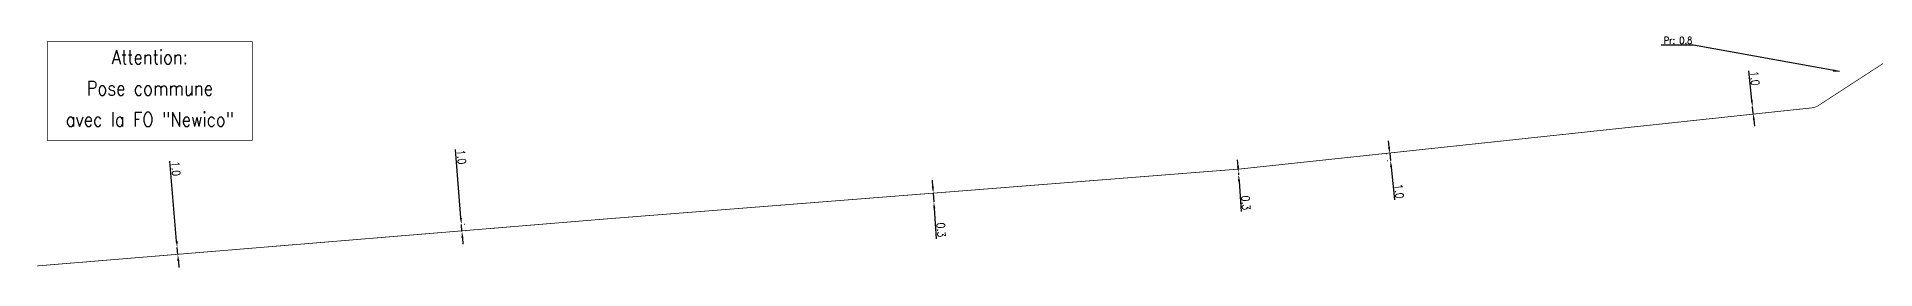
# Model space of a CAD drawing. Extents: x 185000 to 186000, y 128260 to 128974.
# Drawn here: x 185000 to 185258.5, y 128921.6 to 128954.2 of the extents above; entities that cross this region are included whole.
import ezdxf
from ezdxf.enums import TextEntityAlignment as Align

# ---------------------------------------------------------------- set-up
doc = ezdxf.new("R2010")
doc.units = 0
doc.header["$PDMODE"] = 34
doc.linetypes.add('O_GAINE', pattern=[2000, 1000, 1000])
doc.layers.get('DEFPOINTS').update_dxf_attribs({"linetype": 'CONTINUOUS'})
doc.layers.add('O_100', color=6, linetype='O_GAINE')
doc.layers.add('O_930', color=7, linetype='CONTINUOUS')
doc.styles.get("Standard").update_dxf_attribs({"font": 'romans.shx', "width": 0.85})
doc.dimstyles.get("Standard").update_dxf_attribs({"dimtxt": 1.5, "dimasz": 1.2, "dimexe": 0.625, "dimexo": 0.625, "dimgap": 0.25, "dimtad": 1, "dimdec": 1, "dimzin": 0, "dimdsep": 46, "dimtxsty": 'Standard', "dimcen": -0.5, "dimadec": 0, "dimazin": 0, "dimtfac": 1, "dimtdec": 1, "dimtmove": 0, "dimatfit": 3, "dimfxl": 0, "dimtolj": 1, "dimtzin": 0, "dimarcsym": 0})

# ---------------------------------------------------------------- blocks, each defined once
blk = doc.blocks.new('*D0')
at = {"layer": 'DEFPOINTS', "color": 0, "linetype": 'Continuous', "transparency": 16777216}
for p in [(185019.69, 128924.64), (185019.7, 128924.64), (185019.78, 128923.65)]:
    blk.add_point(p, dxfattribs=at)
at = {"layer": 'O_100', "color": 0, "linetype": 'Continuous', "lineweight": -2, "transparency": 16777216}
for p, q in [((185019.62, 128925.54), (185018.66, 128936.76)), ((185019.79, 128923.65), (185019.7, 128924.64)), ((185019.86, 128922.75), (185019.94, 128921.85)), ((185020.16, 128924.68), (185020.17, 128924.68)), ((185020.25, 128923.69), (185020.25, 128923.69))]:
    blk.add_line(p, q, dxfattribs=at)
at = {"layer": 'O_100', "color": 0, "linetype": 'Continuous', "transparency": 16777216}
for points in [[(185019.77, 128925.55), (185019.47, 128925.53), (185019.7, 128924.64)], [(185020.01, 128922.76), (185019.71, 128922.74), (185019.79, 128923.65)]]:
    blk.add_solid(points, dxfattribs=at)
at = {"layer": 'O_100', "color": 0, "linetype": 'Continuous', "transparency": 16777216, "insert": (185019.51, 128935.71), "char_height": 1.125, "attachment_point": 5, "rotation": 274.8827}
blk.add_mtext('\\A1;1.0', dxfattribs=at)
blk = doc.blocks.new('*D1')
at = {"layer": 'DEFPOINTS', "color": 0, "linetype": 'Continuous', "transparency": 16777216}
for p in [(185059.62, 128927.9), (185059.66, 128927.9), (185059.7, 128926.9)]:
    blk.add_point(p, dxfattribs=at)
at = {"layer": 'O_100', "color": 0, "linetype": 'Continuous', "lineweight": -2, "transparency": 16777216}
for p, q in [((185059.59, 128928.8), (185058.85, 128938.41)), ((185059.74, 128926.91), (185059.66, 128927.9)), ((185060.09, 128927.94), (185060.13, 128927.94)), ((185059.81, 128926.01), (185059.88, 128925.11)), ((185060.17, 128926.94), (185060.21, 128926.94))]:
    blk.add_line(p, q, dxfattribs=at)
at = {"layer": 'O_100', "color": 0, "linetype": 'Continuous', "transparency": 16777216}
for points in [[(185059.74, 128928.81), (185059.44, 128928.79), (185059.66, 128927.9)], [(185059.96, 128926.02), (185059.66, 128926), (185059.74, 128926.91)]]:
    blk.add_solid(points, dxfattribs=at)
at = {"layer": 'O_100', "color": 0, "linetype": 'Continuous', "transparency": 16777216, "insert": (185059.68, 128937.35), "char_height": 1.125, "attachment_point": 5, "rotation": 274.4283}
blk.add_mtext('\\A1;1.0', dxfattribs=at)
blk = doc.blocks.new('*D2')
at = {"layer": 'DEFPOINTS', "color": 0, "linetype": 'Continuous', "transparency": 16777216}
for p in [(185126.03, 128932.28), (185126.1, 128931.05), (185126.12, 128931.05)]:
    blk.add_point(p, dxfattribs=at)
at = {"layer": 'O_100', "color": 0, "linetype": 'Continuous', "lineweight": -2, "transparency": 16777216}
for p, q in [((185125.96, 128933.18), (185125.9, 128934.08)), ((185125.56, 128932.25), (185125.55, 128932.25)), ((185125.65, 128931.01), (185125.64, 128931.01)), ((185126.02, 128932.28), (185126.1, 128931.05)), ((185126.16, 128930.15), (185126.45, 128925.88))]:
    blk.add_line(p, q, dxfattribs=at)
at = {"layer": 'O_100', "color": 0, "linetype": 'Continuous', "transparency": 16777216}
for points in [[(185126.11, 128933.19), (185125.81, 128933.17), (185126.02, 128932.28)], [(185126.31, 128930.16), (185126.01, 128930.14), (185126.1, 128931.05)]]:
    blk.add_solid(points, dxfattribs=at)
at = {"layer": 'O_100', "color": 0, "linetype": 'Continuous', "transparency": 16777216, "insert": (185127.12, 128927.12), "char_height": 1.125, "attachment_point": 5, "rotation": 273.8321}
blk.add_mtext('\\A1;0.3', dxfattribs=at)
blk = doc.blocks.new('*D3')
at = {"layer": 'DEFPOINTS', "color": 0, "linetype": 'Continuous', "transparency": 16777216}
for p in [(185168.94, 128935.15), (185168.96, 128934.85), (185168.96, 128934.85)]:
    blk.add_point(p, dxfattribs=at)
at = {"layer": 'O_100', "color": 0, "linetype": 'Continuous', "lineweight": -2, "transparency": 16777216}
for p, q in [((185168.88, 128936.04), (185168.81, 128936.94)), ((185168.94, 128935.15), (185168.96, 128934.85)), ((185169.02, 128933.95), (185169.32, 128929.68))]:
    blk.add_line(p, q, dxfattribs=at)
at = {"layer": 'O_100', "color": 0, "linetype": 'Continuous', "transparency": 16777216}
for points in [[(185169.03, 128936.05), (185168.73, 128936.03), (185168.94, 128935.15)], [(185169.17, 128933.96), (185168.87, 128933.94), (185168.96, 128934.85)]]:
    blk.add_solid(points, dxfattribs=at)
at = {"layer": 'O_100', "color": 0, "linetype": 'Continuous', "transparency": 16777216, "insert": (185169.98, 128930.92), "char_height": 1.125, "attachment_point": 5, "rotation": 273.9609}
blk.add_mtext('\\A1;0.3', dxfattribs=at)
blk = doc.blocks.new('*D4')
at = {"layer": 'DEFPOINTS', "color": 0, "linetype": 'Continuous', "transparency": 16777216}
for p in [(185190.26, 128937.85), (185190.32, 128936.85), (185190.37, 128936.85)]:
    blk.add_point(p, dxfattribs=at)
at = {"layer": 'O_100', "color": 0, "linetype": 'Continuous', "lineweight": -2, "transparency": 16777216}
for p, q in [((185190.12, 128938.74), (185190.03, 128939.63)), ((185189.8, 128937.8), (185189.75, 128937.79)), ((185189.9, 128936.8), (185189.85, 128936.8)), ((185190.21, 128937.84), (185190.32, 128936.85)), ((185190.41, 128935.95), (185190.89, 128931.35))]:
    blk.add_line(p, q, dxfattribs=at)
at = {"layer": 'O_100', "color": 0, "linetype": 'Continuous', "transparency": 16777216}
for points in [[(185190.27, 128938.75), (185189.97, 128938.72), (185190.21, 128937.84)], [(185190.56, 128935.97), (185190.26, 128935.94), (185190.32, 128936.85)]]:
    blk.add_solid(points, dxfattribs=at)
at = {"layer": 'O_100', "color": 0, "linetype": 'Continuous', "transparency": 16777216, "insert": (185191.52, 128932.54), "char_height": 1.125, "attachment_point": 5, "rotation": 275.9333}
blk.add_mtext('\\A1;1.0', dxfattribs=at)
blk = doc.blocks.new('*D5')
at = {"layer": 'DEFPOINTS', "color": 0, "linetype": 'Continuous', "transparency": 16777216}
for p in [(185241.22, 128944.45), (185241.22, 128944.45), (185241.32, 128943.46)]:
    blk.add_point(p, dxfattribs=at)
at = {"layer": 'O_100', "color": 0, "linetype": 'Continuous', "lineweight": -2, "transparency": 16777216}
for p, q in [((185241.12, 128945.35), (185240.69, 128949.44)), ((185241.32, 128943.46), (185241.22, 128944.45)), ((185241.42, 128942.56), (185241.52, 128941.67))]:
    blk.add_line(p, q, dxfattribs=at)
at = {"layer": 'O_100', "color": 0, "linetype": 'Continuous', "transparency": 16777216}
for points in [[(185241.27, 128945.36), (185240.97, 128945.33), (185241.22, 128944.45)], [(185241.57, 128942.58), (185241.27, 128942.55), (185241.32, 128943.46)]]:
    blk.add_solid(points, dxfattribs=at)
at = {"layer": 'O_100', "color": 0, "linetype": 'Continuous', "transparency": 16777216, "insert": (185241.55, 128948.41), "char_height": 1.125, "attachment_point": 5, "rotation": 276.0676}
blk.add_mtext('\\A1;1.0', dxfattribs=at)

msp = doc.modelspace()

# ---------------------------------------------------------------- linework, layer by layer
at = {"layer": 'O_100'}
msp.add_lwpolyline([(185000, 128922.06, 0.1, 0.1, 0), (185080.27, 128928.68, 0.1, 0.1, 0), (185169.23, 128935.68, 0.1, 0.1, 0), (185249.59, 128944.26, 0.1, 0.1, 0.11779), (185250.47, 128944.57, 0.1, 0.1, 0), (185262.53, 128952.4, 0.1, 0.1, -0.251927), (185264.42, 128952.55, 0.1, 0.1, 0), (185290.51, 128941.16, 0.1, 0.1, 0.127512), (185291.5, 128941, 0.1, 0.1, 0), (185387.93, 128950.24, 0.1, 0.1, -0.016602), (185413.79, 128951.36, 0.1, 0.1, 0), (185423.24, 128941.81, 0.1, 0.1, -0.006234), (185430.07, 128941.26, 0.1, 0.1, -0.030051), (185462.96, 128936.09, 0.1, 0.1, -0.028084), (185487.62, 128929.35, 0.1, 0.1, 0), (185502.2, 128921.65, 0.1, 0.1, 0)], format="xyseb", dxfattribs=at)
at = {"layer": 'O_930', "const_width": 0.1}
msp.add_lwpolyline([(185001.43, 128953.55), (185030.27, 128953.55), (185030.27, 128939.68), (185001.43, 128939.68)], close=True, dxfattribs=at)

# ---------------------------------------------------------------- texts
at = {"layer": 'O_100', "insert": (185232.75, 128953.73), "char_height": 1, "attachment_point": 6}
msp.add_mtext('\\A1;Pr: 0.8', dxfattribs=at)
at = {"layer": 'O_930', "width": 0.85}
for s, p in [('Attention:', (185015.85, 128950.38)), ('Pose commune', (185015.85, 128946.01)), ('avec la FO "Newico"', (185015.85, 128941.63))]:
    msp.add_text(s, height=2, dxfattribs=at).set_placement(p, align=Align.CENTER)

# ---------------------------------------------------------------- dimensions: what is measured, and where the dimension line sits
at = {"layer": 'O_100', "linetype": 'Continuous'}
for base, p1, p2, angle, picture, middle in [((185241.22, 128944.45), (185241.32, 128943.46), (185241.22, 128944.45), 96.0676, '*D5', (185240.81, 128948.33)), ((185059.66, 128927.9), (185059.7, 128926.9), (185059.62, 128927.9), 94.4283, '*D1', (185058.93, 128937.29)), ((185190.32, 128936.85), (185190.26, 128937.85), (185190.37, 128936.85), 275.9333, '*D4', (185190.77, 128932.46)), ((185019.7, 128924.64), (185019.78, 128923.65), (185019.69, 128924.64), 94.8827, '*D0', (185018.76, 128935.64)), ((185168.96, 128934.85), (185168.94, 128935.15), (185168.96, 128934.85), 273.9609, '*D3', (185169.23, 128930.87))]:
    dim = msp.add_linear_dim(base=base, p1=p1, p2=p2, angle=angle, dimstyle='Standard', override={"dimscale": 0.75}, dxfattribs=at)
    dim.commit()
    dim.dimension.update_dxf_attribs({"geometry": picture, "text_midpoint": middle, "dimtype": 161})
dim = msp.add_linear_dim(base=(185126.1, 128931.05), p1=(185126.03, 128932.28), p2=(185126.12, 128931.05), angle=273.8321, text='0.3', dimstyle='Standard', override={"dimscale": 0.75}, dxfattribs=at)
dim.commit()
dim.dimension.update_dxf_attribs({"geometry": '*D2', "text_midpoint": (185126.37, 128927.07), "dimtype": 161})

# ---------------------------------------------------------------- leaders
at = {"layer": 'O_100', "annotation_type": 0, "has_hookline": 1, "hookline_direction": 1, "text_width": 4.37}
msp.add_leader([(185253.46, 128949.35), (185232.94, 128953.05)], dimstyle='Standard', override={"dimscale": 0.75}, dxfattribs=at)

doc.saveas('drawing.dxf')
